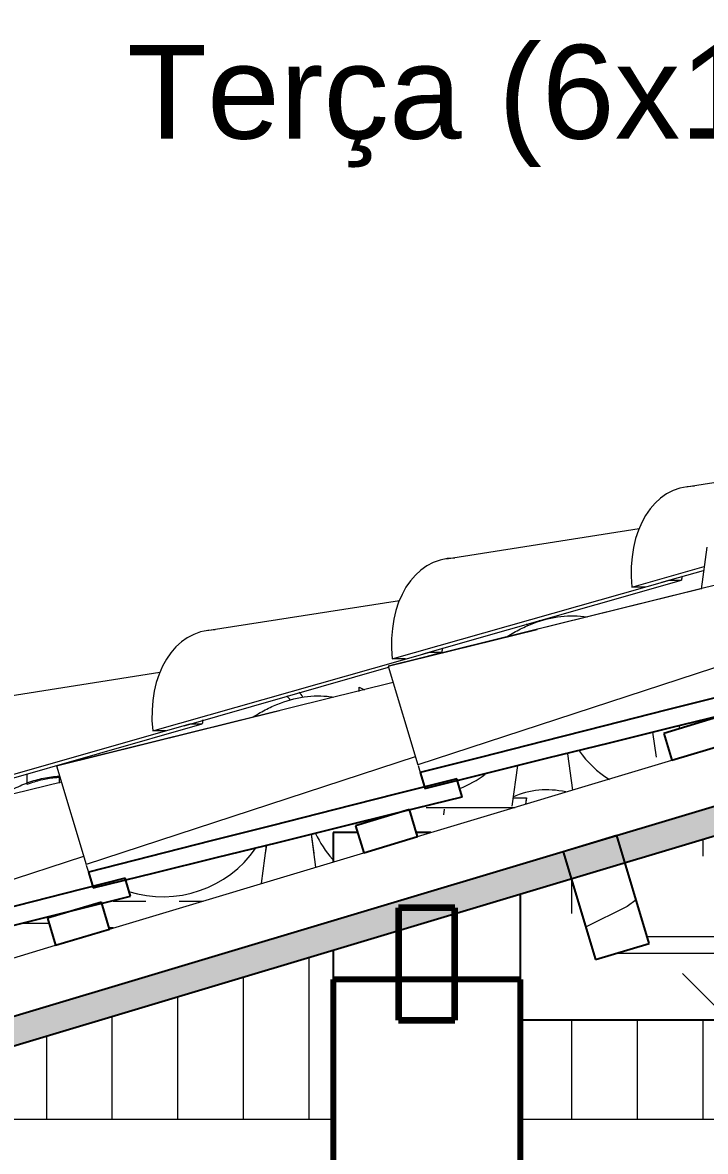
# Model space of a CAD drawing. Header units: millimetres. Extents: x -23833 to 62003, y -3000 to 6760.
# Drawn here: x 1522 to 2251, y 2540 to 3743 of the extents above; entities that cross this region are included whole.
import ezdxf

# ---------------------------------------------------------------- set-up
doc = ezdxf.new("R2010")
doc.units = ezdxf.units.MM
for name, color, linetype, lineweight in [('A-ANNO-DIMS', 211, 'Continuous', 9), ('A-ANNO-DIMS-50', 211, 'Continuous', 9), ('A-GENM', 13, 'Continuous', 9), ('A-GLAZ-CURT', 52, 'Continuous', 9), ('A-GLAZ-CWMG', 51, 'Continuous', 9), ('A-ROOF', 132, 'Continuous', 9), ('A-ROOF-OTLN', 132, 'Continuous', 9), ('A-ROOF-PATT', 132, 'Continuous', 9), ('G-ANNO-TEXT', 231, 'Continuous', 9), ('S-BEAM', 12, 'Continuous', 25), ('S-COLS', 52, 'Continuous', 25)]:
    doc.layers.add(name, color=color, linetype=linetype, lineweight=lineweight)
doc.styles.add('@Arial Unicode MS', font='ARIALUNI.TTF', dxfattribs={"height": 100})
doc.styles.add('Arial_1', font='arial.ttf', dxfattribs={"height": 100})
doc.dimstyles.new('CRT_-__Metros_-_Linha_de_chamada_3_5_mm_2', dxfattribs={"dimscale": 304.8, "dimtxt": 100.584485, "dimasz": 0.328084, "dimexe": 0.164042, "dimexo": 0.0625, "dimgap": 0.082021, "dimtad": 1, "dimlfac": 0.001, "dimrnd": 0.01, "dimzin": 0, "dimdsep": 46, "dimtxsty": '@Arial Unicode MS', "dimblk1": 'OBLIQUE', "dimblk2": 'OBLIQUE', "dimsah": 1, "dimcen": 0.09, "dimdle": 0.164042, "dimazin": 0, "dimtfac": 1, "dimtdec": 4, "dimtix": 1, "dimtmove": 2, "dimatfit": 3, "dimfxl": 0.984252, "dimfxlon": 1, "dimtvp": 1, "dimtolj": 1, "dimtzin": 0, "dimarcsym": 2})
pattern_1 = [(216.87, (-525.83, 2369.08), (761.9991, 508.00136), [127, -1143]), (206.565, (-373.43, 2292.88), (-254.0006, -253.9997), [283.981, -283.981]), (198.435, (-373.43, 2165.88), (-507.99976, -254.0006), [160.644, -642.575])]

# ---------------------------------------------------------------- blocks, each defined once
blk = doc.blocks.new('Viga de Madeira - Terça-4147622-B')
at = {"layer": 'S-BEAM'}
blk.add_line((-7244.6, 2680), (-11044.6, 2680), dxfattribs=at)
blk = doc.blocks.new('Viga de Madeira - Terça-4147617-B')
at = {"layer": 'S-BEAM', "lineweight": 100}
for p, q in [((-11174.6, 2800), (-11174.6, 2680)), ((-11114.6, 2800), (-11174.6, 2800)), ((-11114.6, 2680), (-11114.6, 2800)), ((-11174.6, 2680), (-11114.6, 2680))]:
    blk.add_line(p, q, dxfattribs=at)
at = {"layer": 'S-BEAM', "lineweight": 80}
for p, q in [((-11114.6, 2800), (-11174.6, 2800)), ((-11174.6, 2800), (-11174.6, 2680)), ((-11114.6, 2680), (-11114.6, 2800)), ((-11174.6, 2680), (-11114.6, 2680))]:
    blk.add_line(p, q, dxfattribs=at)
blk = doc.blocks.new('Rectangular Mullion - Ripa-3919994-B')
at = {"layer": 'A-GLAZ-CWMG', "lineweight": 25}
for p, q in [((-11491.6, 2805.9), (-11549.1, 2788.7)), ((-11483, 2777.2), (-11491.6, 2805.9)), ((-11549.1, 2788.7), (-11540.5, 2759.9)), ((-11540.5, 2759.9), (-11483, 2777.2))]:
    blk.add_line(p, q, dxfattribs=at)
blk = doc.blocks.new('Rectangular Mullion - Ripa-3919995-B')
at = {"layer": 'A-GLAZ-CWMG'}
h = blk.add_hatch(dxfattribs=at)
h.set_pattern_fill('FP_16', color=256, style=0, pattern_type=2)
h.set_pattern_definition(pattern_1)
h.paths.add_polyline_path([(-11211.9, 2858.5), (-11154.4, 2875.7), (-11163.1, 2904.5), (-11220.5, 2887.2), (-11216.2, 2872.8)])
at = {"layer": 'A-GLAZ-CWMG', "lineweight": 25}
for p, q in [((-11163.1, 2904.5), (-11220.5, 2887.2)), ((-11154.4, 2875.7), (-11163.1, 2904.5)), ((-11220.5, 2887.2), (-11211.9, 2858.5)), ((-11211.9, 2858.5), (-11154.4, 2875.7))]:
    blk.add_line(p, q, dxfattribs=at)
blk = doc.blocks.new('Rectangular Mullion - Ripa-3919996-B')
at = {"layer": 'A-GLAZ-CWMG', "lineweight": 25}
for p, q in [((-10834.5, 3003), (-10892, 2985.8)), ((-10825.9, 2974.3), (-10834.5, 3003)), ((-10892, 2985.8), (-10883.3, 2957.1)), ((-10883.3, 2957.1), (-10825.9, 2974.3))]:
    blk.add_line(p, q, dxfattribs=at)
blk = doc.blocks.new('Rectangular Mullion - Ripa-4037463-B')
at = {"layer": 'A-GLAZ-CWMG'}
for p, q in [((-11479.2, 2807.1), (-11444.1, 2807.1)), ((-11408.8, 2807.1), (-11383.1, 2807.1)), ((-11540.7, 2791.2), (-11540.7, 2792.1)), ((-11478.9, 2778.4), (-11483.4, 2778.4))]:
    blk.add_line(p, q, dxfattribs=at)
blk = doc.blocks.new('Rectangular Mullion - Ripa-4037464-B')
at = {"layer": 'A-GLAZ-CWMG'}
for p, q in [((-11145.3, 2906.9), (-11050.4, 2906.9)), ((-11208, 2891), (-11208, 2893))]:
    blk.add_line(p, q, dxfattribs=at)
blk = doc.blocks.new('Rectangular Mullion - Ripa-3920862-B')
at = {"layer": 'A-GLAZ-CWMG'}
for p, q in [((-10823.4, 3006.7), (-10717.8, 3006.7)), ((-10875.3, 2990.8), (-10875.3, 2994.1)), ((-10813.5, 2978), (-10827, 2978))]:
    blk.add_line(p, q, dxfattribs=at)
blk = doc.blocks.new('Rectangular Mullion - Caibro-3576768-B')
at = {"layer": 'A-GLAZ-CWMG'}
for p, q in [((-11154.4, 2875.7), (-10883.3, 2957.1)), ((-11483, 2777.2), (-11211.9, 2858.5)), ((-11844.6, 2668.7), (-11540.5, 2759.9))]:
    blk.add_line(p, q, dxfattribs=at)
blk = doc.blocks.new('Rectangular Mullion - Terça-3920163-B')
at = {"layer": 'A-GLAZ-CWMG'}
h = blk.add_hatch(dxfattribs=at)
h.set_pattern_fill('FP_16', color=256, style=0, pattern_type=2)
h.set_pattern_definition(pattern_1)
h.paths.add_polyline_path([(-10964.8, 2744.7), (-10907.4, 2761.9), (-10941.9, 2876.9), (-10999.3, 2859.6), (-10973.5, 2773.5)])
at = {"layer": 'A-GLAZ-CWMG', "lineweight": 25}
for p, q in [((-10941.9, 2876.9), (-10999.3, 2859.6)), ((-10907.4, 2761.9), (-10941.9, 2876.9)), ((-10999.3, 2859.6), (-10964.8, 2744.7)), ((-10964.8, 2744.7), (-10907.4, 2761.9))]:
    blk.add_line(p, q, dxfattribs=at)
blk = doc.blocks.new('Rectangular Mullion - Terça-4037484-B')
at = {"layer": 'A-GLAZ-CWMG'}
for p, q in [((-7244.6, 2768.8), (-10909.4, 2768.8)), ((-10941.9, 2751.6), (-7244.6, 2751.6))]:
    blk.add_line(p, q, dxfattribs=at)
blk = doc.blocks.new('COLONIAL BASE - COLONIAL BASE-4040581-B')
at = {"layer": 'A-GLAZ-CURT'}
blk.add_ellipse((-11016.5, 2843.9), major_axis=(85.3, 0), ratio=0.957826, start_param=1.334191, end_param=2.011988, dxfattribs=at)
blk = doc.blocks.new('COLONIAL BASE - COLONIAL BASE-V208-B')
at = {"layer": 'A-GLAZ-CURT'}
for p, q in [((-11052.7, 2917.1), (-11038.3, 2917.1)), ((-11038.3, 2917.1), (-11039.2, 2910.3)), ((-11264.8, 2858), (-11267.7, 2878.3)), ((-11262.8, 2843.2), (-11267.6, 2878.3))]:
    blk.add_line(p, q, dxfattribs=at)
for start_param, end_param in [(6.159555, 6.219312), (3.5533, 3.84278)]:
    blk.add_ellipse((-11155.5, 2924.2), major_axis=(117.5, 0), ratio=0.957826, start_param=start_param, end_param=end_param, dxfattribs=at)
blk = doc.blocks.new('COLONIAL BASE - COLONIAL BASE-V210-B')
at = {"layer": 'A-GLAZ-CURT'}
for p, q in [((-10768.1, 3020.3), (-10769.9, 3006.7)), ((-10768.6, 3015), (-10769.7, 3006.7)), ((-10989, 2925.4), (-10994.2, 2964.1)), ((-11126.5, 2899.1), (-11125.7, 2905))]:
    blk.add_line(p, q, dxfattribs=at)
for start_param, end_param in [(6.070524, 6.193217), (3.737485, 4.126876)]:
    blk.add_ellipse((-10885, 3030.4), major_axis=(117.5, 0), ratio=0.957826, start_param=start_param, end_param=end_param, dxfattribs=at)
blk = doc.blocks.new('COLONIAL BASE - COLONIAL BASE-3960684-B')
at = {"layer": 'A-GLAZ-CURT'}
for p, q in [((-11534.3, 2933.8), (-11893.4, 2845.1)), ((-11460.5, 2811.7), (-11491.1, 2804.1)), ((-11527.1, 2795.3), (-11844.6, 2716.8)), ((-11847.8, 2716.1), (-11854.2, 2714.5))]:
    blk.add_line(p, q, dxfattribs=at)
blk = doc.blocks.new('COLONIAL BASE - COLONIAL BASE-V227-B')
at = {"layer": 'A-GLAZ-CURT'}
for p, q in [((-11180.5, 3040), (-11539.6, 2951.3)), ((-11106.7, 2917.9), (-11162.9, 2904)), ((-11173.2, 2901.4), (-11465.8, 2829.2))]:
    blk.add_line(p, q, dxfattribs=at)
blk = doc.blocks.new('COLONIAL BASE - COLONIAL BASE-V228-B')
at = {"layer": 'A-GLAZ-CURT'}
for p, q in [((-10826.7, 3146.1), (-11185.7, 3057.5)), ((-10752.8, 3024), (-11111.9, 2935.3))]:
    blk.add_line(p, q, dxfattribs=at)
blk = doc.blocks.new('COLONIAL BASE - COLONIAL BASE-V236-B')
at = {"layer": 'A-GLAZ-CURT'}
for p, q in [((-11534.3, 2933.8), (-11893.4, 2845.1)), ((-11510.6, 2854.7), (-11844.6, 2745.4)), ((-11893.4, 2845.1), (-11861.8, 2739.8)), ((-11460.5, 2811.7), (-11491.1, 2804.1)), ((-11527.1, 2795.3), (-11844.6, 2716.8)), ((-11847.8, 2744.4), (-11861.8, 2739.8)), ((-11847.8, 2716.1), (-11854.2, 2714.5))]:
    blk.add_line(p, q, dxfattribs=at)
blk = doc.blocks.new('COLONIAL BASE - COLONIAL BASE-V237-B')
at = {"layer": 'A-GLAZ-CURT', "lineweight": 25}
for p, q in [((-11460.6, 2812.1), (-11466.4, 2831.3)), ((-11859.4, 2731.7), (-11854.3, 2714.9))]:
    blk.add_line(p, q, dxfattribs=at)
at = {"layer": 'A-GLAZ-CURT'}
blk.add_line((-11861.6, 2739.3), (-11859.4, 2731.7), dxfattribs=at)
at = {"layer": 'A-GLAZ-CURT', "lineweight": 25, "flags": 128}
for points in [[(-11466.4, 2831.3), (-11531.9, 2814.7), (-11597.4, 2798.1), (-11662.9, 2781.5), (-11728.4, 2764.9), (-11793.9, 2748.3), (-11859.4, 2731.7)], [(-11854.3, 2714.9), (-11788.7, 2731.1), (-11723.1, 2747.3), (-11657.5, 2763.5), (-11591.9, 2779.7), (-11526.3, 2795.9), (-11460.6, 2812.1)]]:
    blk.add_lwpolyline(points, dxfattribs=at)
blk = doc.blocks.new('COLONIAL BASE - COLONIAL BASE-V238-B')
at = {"layer": 'A-GLAZ-CURT'}
for p, q in [((-11180.5, 3040), (-11539.6, 2951.3)), ((-11156.9, 2960.8), (-11507.9, 2845.9)), ((-11539.6, 2951.3), (-11507.9, 2845.9)), ((-11106.7, 2917.9), (-11162.9, 2904)), ((-11106.7, 2917.9), (-11106.7, 2917.9)), ((-11173.2, 2901.4), (-11465.8, 2829.2))]:
    blk.add_line(p, q, dxfattribs=at)
blk = doc.blocks.new('COLONIAL BASE - COLONIAL BASE-V239-B')
at = {"layer": 'A-GLAZ-CURT', "lineweight": 25}
for p, q in [((-11106.8, 2918.2), (-11112.6, 2937.5)), ((-11505.5, 2837.9), (-11500.5, 2821.1))]:
    blk.add_line(p, q, dxfattribs=at)
at = {"layer": 'A-GLAZ-CURT'}
blk.add_line((-11507.8, 2845.4), (-11505.5, 2837.9), dxfattribs=at)
at = {"layer": 'A-GLAZ-CURT', "lineweight": 25, "flags": 128}
for points in [[(-11112.6, 2937.5), (-11178.1, 2920.9), (-11243.6, 2904.3), (-11309, 2887.7), (-11374.5, 2871.1), (-11440, 2854.5), (-11505.5, 2837.9)], [(-11500.5, 2821.1), (-11434.9, 2837.2), (-11369.3, 2853.4), (-11303.6, 2869.6), (-11238, 2885.8), (-11172.4, 2902), (-11106.8, 2918.2)]]:
    blk.add_lwpolyline(points, dxfattribs=at)
blk = doc.blocks.new('COLONIAL BASE - COLONIAL BASE-V240-B')
at = {"layer": 'A-GLAZ-CURT'}
for p, q in [((-10826.7, 3146.1), (-11185.7, 3057.5)), ((-11185.7, 3057.5), (-11154.1, 2952.1)), ((-10802.9, 3067), (-11154.1, 2952.1)), ((-10752.8, 3024), (-11111.9, 2935.3))]:
    blk.add_line(p, q, dxfattribs=at)
blk = doc.blocks.new('COLONIAL BASE - COLONIAL BASE-V241-B')
at = {"layer": 'A-GLAZ-CURT', "lineweight": 25}
for p, q in [((-10753, 3024.4), (-10758.7, 3043.6)), ((-11151.7, 2944), (-11147.1, 2928.7)), ((-11147.1, 2928.7), (-11146.6, 2927.2))]:
    blk.add_line(p, q, dxfattribs=at)
at = {"layer": 'A-GLAZ-CURT'}
blk.add_line((-11153.9, 2951.6), (-11151.7, 2944), dxfattribs=at)
at = {"layer": 'A-GLAZ-CURT', "lineweight": 25, "flags": 128}
for points in [[(-10758.7, 3043.6), (-10824.2, 3027), (-10889.7, 3010.4), (-10955.2, 2993.8), (-11020.7, 2977.2), (-11086.2, 2960.6), (-11151.7, 2944)], [(-11146.6, 2927.2), (-11081, 2943.4), (-11015.4, 2959.6), (-10949.8, 2975.8), (-10884.2, 2992), (-10818.6, 3008.2), (-10753, 3024.4)]]:
    blk.add_lwpolyline(points, dxfattribs=at)
blk = doc.blocks.new('Colonial cumeeira - hip-4041825-B')
at = {"layer": 'A-GENM', "color": 55}
for p, q in [((-10868.1, 3248.7), (-10662.5, 3280.9)), ((-11123.6, 3172), (-10918.1, 3204.2)), ((-10925.8, 3141.8), (-10848.9, 3163.7)), ((-10894, 3146.8), (-10849.7, 3159.5)), ((-11181.4, 3065.1), (-10885.8, 3149.2)), ((-11148.6, 3070.4), (-10873, 3149.2)), ((-10911.6, 3141.8), (-10925.8, 3141.8)), ((-10885.8, 3149.2), (-10873, 3149.2)), ((-11379.2, 3095.4), (-11173.7, 3127.6)), ((-11436.9, 2988.4), (-11141.3, 3072.5)), ((-11154.3, 3065.1), (-11128.6, 3072.5)), ((-11141.3, 3072.5), (-11128.6, 3072.5)), ((-11403.2, 2994), (-11185.4, 3056.3)), ((-11167.2, 3065.1), (-11181.4, 3065.1)), ((-11634.7, 3018.7), (-11429.2, 3050.9)), ((-11692.5, 2911.8), (-11396.9, 2995.8)), ((-11663.5, 2916), (-11384.1, 2995.8)), ((-11422.8, 2988.4), (-11436.9, 2988.4)), ((-11396.9, 2995.8), (-11384.1, 2995.8))]:
    blk.add_line(p, q, dxfattribs=at)
for centre, major_axis, start_param, end_param in [((-10841.8, 3134.4), (-33.8, 112.5), 6.078575, 7.585498), ((-11097.4, 3057.8), (-33.8, 112.5), 6.078575, 7.585498), ((-10813.9, 3119.8), (-23.8, 79.5), 0.938757, 0.996269), ((-11069.5, 3043.1), (-28.7, 95.8), 5.200846, 5.209346), ((-11352.9, 2981.1), (-33.8, 112.5), 6.078575, 7.585498), ((-11069.5, 3043.1), (-23.8, 79.5), 5.300658, 5.329398), ((-11069.5, 3043.1), (-23.8, 79.5), 0.938757, 0.996269), ((-11325, 2966.5), (-23.8, 79.5), 5.255058, 5.329398), ((-11325, 2966.5), (-28.7, 95.8), 5.142329, 5.209346), ((-11325, 2966.5), (-23.8, 79.5), 0.938757, 0.996269)]:
    blk.add_ellipse(centre, major_axis=major_axis, ratio=0.691714, start_param=start_param, end_param=end_param, dxfattribs=at)
blk = doc.blocks.new('DIMBLOCK67-B')
at = {"layer": 'A-ANNO-DIMS-50', "lineweight": 18}
for p, q in [((2275.9, 2680), (2225.9, 2730)), ((2275.9, 2680), (2325.9, 2630)), ((2275.9, 180), (2225.9, 230)), ((2275.9, 180), (2325.9, 130))]:
    blk.add_line(p, q, dxfattribs=at)
at = {"layer": 'A-ANNO-DIMS-50'}
for p, q in [((2275.9, 2730), (2275.9, 130)), ((2105.1, 2680), (2325.9, 2680)), ((2275.9, 2680), (2105.1, 2680)), ((2575.9, 180), (2225.9, 180)), ((2275.9, 180), (2575.9, 180))]:
    blk.add_line(p, q, dxfattribs=at)
at = {"layer": 'A-ANNO-DIMS-50', "color": 0, "insert": (2121.1, 1563.4), "char_height": 100, "width": 324.675, "attachment_point": 1, "rotation": 90, "line_spacing_factor": 1.117605, "style": '@Arial Unicode MS'}
blk.add_mtext('2,50', dxfattribs=at)
blk = doc.blocks.new('_Oblique')
at = {"color": 0, "linetype": 'ByBlock', "lineweight": -2}
blk.add_line((-0.5, -0.5), (0.5, 0.5), dxfattribs=at)

msp = doc.modelspace()

# ---------------------------------------------------------------- hatches: boundary and pattern name
at = {"layer": 'A-ROOF-PATT'}
msp.add_hatch(color=256, dxfattribs=at).paths.add_polyline_path([(1253.372, 2574.717), (1253.374, 2574.717), (5853.372, 3954.716), (5853.372, 3986.037), (1253.372, 2606.037)])
h = msp.add_hatch(dxfattribs=at)
h.set_pattern_fill('FP_17', color=256, style=0, pattern_type=2)
h.set_pattern_definition([(90, (13097.99, 1481.49), (-70, 4e-15), [])])
h.paths.add_polyline_path([(1253.372, 2574.716), (1853.372, 2574.717), (1853.372, 2754.716), (1253.374, 2574.717)])
h.paths.add_polyline_path([(2381.12, 2574.717), (5853.372, 2574.717), (5853.372, 2680), (2053.372, 2680), (2053.372, 2574.717), (2203.992, 2574.717)])
h.paths.add_polyline_path([(2053.372, 2793.716), (2118.434, 2793.716), (2107.282, 2830.889), (2053.372, 2814.716)])
h.paths.add_polyline_path([(5835.104, 2855.027), (5853.372, 2855.027), (5853.372, 3034.478), (3099.119, 3034.478), (3053.143, 3020.685), (3027.282, 3106.889), (2187.739, 2855.027), (5790.822, 2855.027)])
h.paths.add_polyline_path([(3178.193, 3137.923), (5853.372, 3137.923), (5853.372, 3317.374), (4029.578, 3317.374), (4030.613, 3313.926), (3973.143, 3296.685), (3947.282, 3382.889), (3130.727, 3137.923), (3133.911, 3137.923)])
h.paths.add_polyline_path([(4024.866, 3333.082), (4024.866, 3406.164), (4004.751, 3400.13), (4024.406, 3334.615)])
h.paths.add_polyline_path([(5702.259, 3420.819), (5853.372, 3420.819), (5853.372, 3600.27), (4967.853, 3600.27), (4967.853, 3689.061), (4924.751, 3676.13), (4950.613, 3589.926), (4893.143, 3572.685), (4867.282, 3658.889), (4073.715, 3420.819), (5657.977, 3420.819)])
h.paths.add_polyline_path([(5835.104, 3703.716), (5853.372, 3703.716), (5853.372, 3860.754), (5813.143, 3848.685), (5787.282, 3934.889), (5016.703, 3703.716), (5746.54, 3703.716)])
h.paths.add_polyline_path([(5853.372, 3923.395), (5853.372, 3954.716), (5844.751, 3952.13)])

# ---------------------------------------------------------------- linework, layer by layer
at = {"layer": 'A-GLAZ-CURT'}
for p, q in [((2251.909, 3184.197), (2245.835, 3139.34)), ((2245.903, 3139.84), (1912.286, 3057.45)), ((1912.286, 3057.45), (2071.147, 3096.682)), ((1917.528, 3039.976), (1558.44, 2951.296)), ((1881.142, 3030.563), (1881.142, 3035.153)), ((1558.44, 2951.296), (1796.334, 3010.046)), ((2222.666, 2993.755), (1986.064, 2935.324)), ((2194.19, 2986.906), (2197.919, 2960.321)), ((2049.98, 2951.395), (2044.148, 2908.32)), ((1527.296, 2931.299), (1527.296, 2942.526)), ((1561.37, 2940.281), (1561.37, 2932.649)), ((1563.682, 2933.822), (1204.594, 2845.142)), ((1991.306, 2917.85), (1935.09, 2903.967)), ((1924.75, 2901.414), (1632.218, 2829.17)), ((1782.241, 2866.282), (1776.745, 2825.691)), ((1782.283, 2866.293), (1781.118, 2857.99)), ((1722.249, 2851.404), (1632.218, 2829.17)), ((1637.46, 2811.696), (1606.893, 2804.148)), ((1570.904, 2795.26), (1253.372, 2716.842))]:
    msp.add_line(p, q, dxfattribs=at)
for centre, start_param, end_param in [((1942.444, 3030.395), 5.1168871, 5.38395265), ((1671.856, 2924.241), 4.39592691, 5.71049182)]:
    msp.add_ellipse(centre, major_axis=(117.5, 0), ratio=0.95782629, start_param=start_param, end_param=end_param, dxfattribs=at)
for points, knots in [([(2038.151, 3088.364), (2038.486, 3088.583), (2043.472, 3091.809), (2053.225, 3097.368), (2072.315, 3105.695), (2096.366, 3111.645), (2115.151, 3111.438), (2124.233, 3109.935)], [-0.63537342, -0.63537342, -0.63537342, -0.63537342, -0.631578947, -0.578947368, -0.526315789, -0.421052632, -0.315789474, -0.315789474, -0.315789474, -0.315789474]), ([(1768.35, 3003.325), (1770.799, 3004.938), (1777.957, 3009.364), (1794.768, 3017.896), (1818.938, 3025.352), (1840.379, 3026.361), (1851.854, 3024.714), (1854.131, 3024.291)], [-0.640289616, -0.640289616, -0.640289616, -0.640289616, -0.611111111, -0.555555556, -0.444444444, -0.333333333, -0.305495428, -0.305495428, -0.305495428, -0.305495428]), ([(1580.261, 2957.742), (1580.578, 2957.709), (1581.348, 2957.624), (1582.116, 2957.531), (1582.568, 2957.473)], [-0.6590849722, -0.6590849722, -0.6590849722, -0.6590849722, -0.6527777778, -0.6437612679, -0.6437612679, -0.6437612679, -0.6437612679]), ([(1496.944, 2917.218), (1501.675, 2920.443), (1511.94, 2926.612), (1527.964, 2933.716), (1544.776, 2938.549), (1555.849, 2939.996), (1561.37, 2940.281)], [-0.430814006, -0.430814006, -0.430814006, -0.430814006, -0.333333333, -0.222222222, -0.111111111, 0, 0, 0, 0]), ([(1561.406, 2938.668), (1559.807, 2938.602), (1553.373, 2938.168), (1541.982, 2936.252), (1532.202, 2933.19), (1527.296, 2931.299)], [-0.259142956, -0.259142956, -0.259142956, -0.259142956, -0.222222222, -0.111111111, 0, 0, 0, 0])]:
    msp.add_open_spline(points, degree=3, knots=knots, dxfattribs=at)
msp.add_open_spline([(1881.142, 3035.153), (1883.095, 3034.245), (1885.008, 3033.249), (1886.882, 3032.167)], degree=3, dxfattribs=at)
at = {"layer": 'A-ROOF', "lineweight": 25}
for p, q in [((5853.372, 3986.037), (1253.372, 2606.037)), ((1253.372, 2574.716), (5853.372, 3954.716))]:
    msp.add_line(p, q, dxfattribs=at)
at = {"layer": 'A-ROOF'}
for p, q in [((1253.372, 2574.716), (1853.372, 2574.716)), ((2053.372, 2574.716), (5853.372, 2574.716))]:
    msp.add_line(p, q, dxfattribs=at)
at = {"layer": 'A-ROOF-OTLN'}
msp.add_line((1523.159, 2783.522), (1550.439, 2783.522), dxfattribs=at)
at = {"layer": 'S-COLS'}
for p, q in [((1853.372, 2880), (1853.372, 2848.679)), ((1879.638, 2880), (1853.372, 2880)), ((1957.775, 2880), (1942.28, 2880)), ((2053.372, 2723.395), (2053.372, 2814.716)), ((1853.372, 2754.716), (1853.372, 2723.395))]:
    msp.add_line(p, q, dxfattribs=at)
at = {"layer": 'S-COLS', "lineweight": 80}
for p, q in [((1853.372, 2723.395), (1853.372, 200)), ((2053.372, 2723.395), (1853.372, 2723.395)), ((2053.372, 200), (2053.372, 2723.395))]:
    msp.add_line(p, q, dxfattribs=at)

# ---------------------------------------------------------------- block references
at = {"layer": 'A-GENM', "color": 7}
msp.add_blockref('Colonial cumeeira - hip-4041825-B', (13097.992, 0), dxfattribs=at)
at = {"layer": 'A-GLAZ-CURT'}
for name in ['COLONIAL BASE - COLONIAL BASE-V228-B', 'COLONIAL BASE - COLONIAL BASE-V228-B', 'COLONIAL BASE - COLONIAL BASE-V228-B', 'COLONIAL BASE - COLONIAL BASE-V228-B', 'COLONIAL BASE - COLONIAL BASE-V228-B', 'COLONIAL BASE - COLONIAL BASE-V228-B', 'COLONIAL BASE - COLONIAL BASE-V228-B', 'COLONIAL BASE - COLONIAL BASE-V228-B', 'COLONIAL BASE - COLONIAL BASE-V228-B', 'COLONIAL BASE - COLONIAL BASE-V228-B', 'COLONIAL BASE - COLONIAL BASE-V228-B', 'COLONIAL BASE - COLONIAL BASE-V228-B', 'COLONIAL BASE - COLONIAL BASE-V228-B', 'COLONIAL BASE - COLONIAL BASE-V228-B', 'COLONIAL BASE - COLONIAL BASE-V228-B', 'COLONIAL BASE - COLONIAL BASE-V228-B', 'COLONIAL BASE - COLONIAL BASE-V228-B', 'COLONIAL BASE - COLONIAL BASE-V228-B', 'COLONIAL BASE - COLONIAL BASE-V228-B', 'COLONIAL BASE - COLONIAL BASE-V228-B', 'COLONIAL BASE - COLONIAL BASE-V228-B', 'COLONIAL BASE - COLONIAL BASE-V228-B', 'COLONIAL BASE - COLONIAL BASE-V228-B', 'COLONIAL BASE - COLONIAL BASE-V228-B', 'COLONIAL BASE - COLONIAL BASE-V228-B', 'COLONIAL BASE - COLONIAL BASE-V228-B', 'COLONIAL BASE - COLONIAL BASE-V228-B', 'COLONIAL BASE - COLONIAL BASE-V228-B', 'COLONIAL BASE - COLONIAL BASE-V228-B', 'COLONIAL BASE - COLONIAL BASE-V228-B', 'COLONIAL BASE - COLONIAL BASE-V228-B', 'COLONIAL BASE - COLONIAL BASE-V228-B', 'COLONIAL BASE - COLONIAL BASE-V228-B', 'COLONIAL BASE - COLONIAL BASE-V228-B', 'COLONIAL BASE - COLONIAL BASE-V228-B', 'COLONIAL BASE - COLONIAL BASE-V228-B', 'COLONIAL BASE - COLONIAL BASE-V228-B', 'COLONIAL BASE - COLONIAL BASE-V228-B', 'COLONIAL BASE - COLONIAL BASE-V228-B', 'COLONIAL BASE - COLONIAL BASE-V240-B', 'COLONIAL BASE - COLONIAL BASE-V227-B', 'COLONIAL BASE - COLONIAL BASE-V227-B', 'COLONIAL BASE - COLONIAL BASE-V227-B', 'COLONIAL BASE - COLONIAL BASE-V227-B', 'COLONIAL BASE - COLONIAL BASE-V227-B', 'COLONIAL BASE - COLONIAL BASE-V227-B', 'COLONIAL BASE - COLONIAL BASE-V227-B', 'COLONIAL BASE - COLONIAL BASE-V227-B', 'COLONIAL BASE - COLONIAL BASE-V227-B', 'COLONIAL BASE - COLONIAL BASE-V227-B', 'COLONIAL BASE - COLONIAL BASE-V227-B', 'COLONIAL BASE - COLONIAL BASE-V227-B', 'COLONIAL BASE - COLONIAL BASE-V227-B', 'COLONIAL BASE - COLONIAL BASE-V227-B', 'COLONIAL BASE - COLONIAL BASE-V227-B', 'COLONIAL BASE - COLONIAL BASE-V227-B', 'COLONIAL BASE - COLONIAL BASE-V227-B', 'COLONIAL BASE - COLONIAL BASE-V227-B', 'COLONIAL BASE - COLONIAL BASE-V227-B', 'COLONIAL BASE - COLONIAL BASE-V227-B', 'COLONIAL BASE - COLONIAL BASE-V227-B', 'COLONIAL BASE - COLONIAL BASE-V227-B', 'COLONIAL BASE - COLONIAL BASE-V227-B', 'COLONIAL BASE - COLONIAL BASE-V227-B', 'COLONIAL BASE - COLONIAL BASE-V227-B', 'COLONIAL BASE - COLONIAL BASE-V227-B', 'COLONIAL BASE - COLONIAL BASE-V227-B', 'COLONIAL BASE - COLONIAL BASE-V227-B', 'COLONIAL BASE - COLONIAL BASE-V227-B', 'COLONIAL BASE - COLONIAL BASE-V227-B', 'COLONIAL BASE - COLONIAL BASE-V227-B', 'COLONIAL BASE - COLONIAL BASE-V227-B', 'COLONIAL BASE - COLONIAL BASE-V227-B', 'COLONIAL BASE - COLONIAL BASE-V227-B', 'COLONIAL BASE - COLONIAL BASE-V227-B', 'COLONIAL BASE - COLONIAL BASE-V227-B', 'COLONIAL BASE - COLONIAL BASE-V227-B', 'COLONIAL BASE - COLONIAL BASE-V227-B', 'COLONIAL BASE - COLONIAL BASE-V227-B', 'COLONIAL BASE - COLONIAL BASE-V227-B', 'COLONIAL BASE - COLONIAL BASE-V238-B', 'COLONIAL BASE - COLONIAL BASE-V241-B', 'COLONIAL BASE - COLONIAL BASE-V210-B', 'COLONIAL BASE - COLONIAL BASE-V239-B', 'COLONIAL BASE - COLONIAL BASE-3960684-B', 'COLONIAL BASE - COLONIAL BASE-3960684-B', 'COLONIAL BASE - COLONIAL BASE-3960684-B', 'COLONIAL BASE - COLONIAL BASE-3960684-B', 'COLONIAL BASE - COLONIAL BASE-3960684-B', 'COLONIAL BASE - COLONIAL BASE-3960684-B', 'COLONIAL BASE - COLONIAL BASE-3960684-B', 'COLONIAL BASE - COLONIAL BASE-3960684-B', 'COLONIAL BASE - COLONIAL BASE-3960684-B', 'COLONIAL BASE - COLONIAL BASE-3960684-B', 'COLONIAL BASE - COLONIAL BASE-3960684-B', 'COLONIAL BASE - COLONIAL BASE-3960684-B', 'COLONIAL BASE - COLONIAL BASE-3960684-B', 'COLONIAL BASE - COLONIAL BASE-3960684-B', 'COLONIAL BASE - COLONIAL BASE-3960684-B', 'COLONIAL BASE - COLONIAL BASE-3960684-B', 'COLONIAL BASE - COLONIAL BASE-3960684-B', 'COLONIAL BASE - COLONIAL BASE-3960684-B', 'COLONIAL BASE - COLONIAL BASE-3960684-B', 'COLONIAL BASE - COLONIAL BASE-3960684-B', 'COLONIAL BASE - COLONIAL BASE-3960684-B', 'COLONIAL BASE - COLONIAL BASE-3960684-B', 'COLONIAL BASE - COLONIAL BASE-3960684-B', 'COLONIAL BASE - COLONIAL BASE-3960684-B', 'COLONIAL BASE - COLONIAL BASE-3960684-B', 'COLONIAL BASE - COLONIAL BASE-3960684-B', 'COLONIAL BASE - COLONIAL BASE-3960684-B', 'COLONIAL BASE - COLONIAL BASE-3960684-B', 'COLONIAL BASE - COLONIAL BASE-3960684-B', 'COLONIAL BASE - COLONIAL BASE-3960684-B', 'COLONIAL BASE - COLONIAL BASE-3960684-B', 'COLONIAL BASE - COLONIAL BASE-3960684-B', 'COLONIAL BASE - COLONIAL BASE-3960684-B', 'COLONIAL BASE - COLONIAL BASE-3960684-B', 'COLONIAL BASE - COLONIAL BASE-3960684-B', 'COLONIAL BASE - COLONIAL BASE-3960684-B', 'COLONIAL BASE - COLONIAL BASE-3960684-B', 'COLONIAL BASE - COLONIAL BASE-3960684-B', 'COLONIAL BASE - COLONIAL BASE-3960684-B', 'COLONIAL BASE - COLONIAL BASE-3960684-B', 'COLONIAL BASE - COLONIAL BASE-3960684-B', 'COLONIAL BASE - COLONIAL BASE-V236-B', 'COLONIAL BASE - COLONIAL BASE-4040581-B', 'COLONIAL BASE - COLONIAL BASE-V208-B', 'COLONIAL BASE - COLONIAL BASE-V237-B']:
    msp.add_blockref(name, (13097.992, 0), dxfattribs=at)
at = {"layer": 'A-GLAZ-CWMG'}
for name in ['Rectangular Mullion - Caibro-3576768-B', 'Rectangular Mullion - Ripa-3919996-B', 'Rectangular Mullion - Ripa-3920862-B', 'Rectangular Mullion - Ripa-3919995-B', 'Rectangular Mullion - Ripa-4037464-B', 'Rectangular Mullion - Terça-3920163-B', 'Rectangular Mullion - Ripa-3919994-B', 'Rectangular Mullion - Ripa-4037463-B', 'Rectangular Mullion - Terça-4037484-B']:
    msp.add_blockref(name, (13097.992, 0), dxfattribs=at)
at = {"layer": 'S-BEAM'}
for name in ['Viga de Madeira - Terça-4147617-B', 'Viga de Madeira - Terça-4147622-B']:
    msp.add_blockref(name, (13097.992, 0), dxfattribs=at)

# ---------------------------------------------------------------- texts
at = {"layer": 'G-ANNO-TEXT', "color": 7, "insert": (1633.69, 3719.71), "char_height": 100, "width": 1210.54813, "attachment_point": 1, "style": 'Arial_1'}
msp.add_mtext('Terça (6x12cm)', dxfattribs=at)

# ---------------------------------------------------------------- dimensions: what is measured, and where the dimension line sits
at = {"layer": 'A-ANNO-DIMS'}
dim = msp.add_linear_dim(base=(2275.892, 180), p1=(2105.111, 2680), p2=(2575.892, 180), angle=90, dimstyle='CRT_-__Metros_-_Linha_de_chamada_3_5_mm_2', override={"dimpost": '<>', "dimfxl": 2543.940825}, dxfattribs=at)
dim.commit()
dim.dimension.update_dxf_attribs({"geometry": 'DIMBLOCK67-B', "text_midpoint": (2187.756, 1725.781), "dimtype": 160, "text_rotation": 90})

doc.saveas('drawing.dxf')
